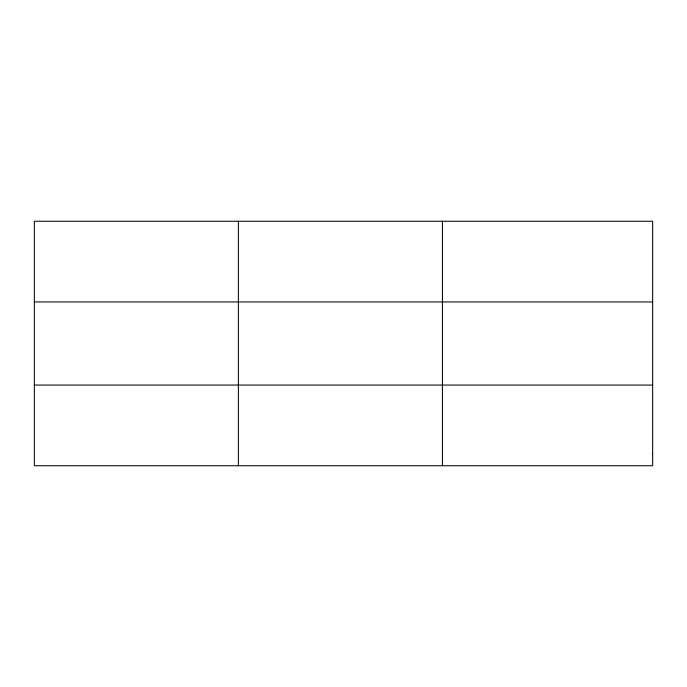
<?xml version="1.0" encoding="UTF-8"?>
<svg xmlns="http://www.w3.org/2000/svg" width="687" height="687" viewBox="0 0 687 687"><rect width="100%" height="100%" fill="white"/><g stroke="black" fill="none" stroke-linecap="round" stroke-linejoin="round"><path stroke-width="1.03" d="M238.389 465.743L238.389 221.257M442.428 465.743L442.428 221.257M34.35 301.937L652.65 301.937M34.35 385.063L652.65 385.063M652.65 454.219L652.65 465.743L34.35 465.743L34.35 221.257L652.65 221.257L652.65 454.219"/></g></svg>
